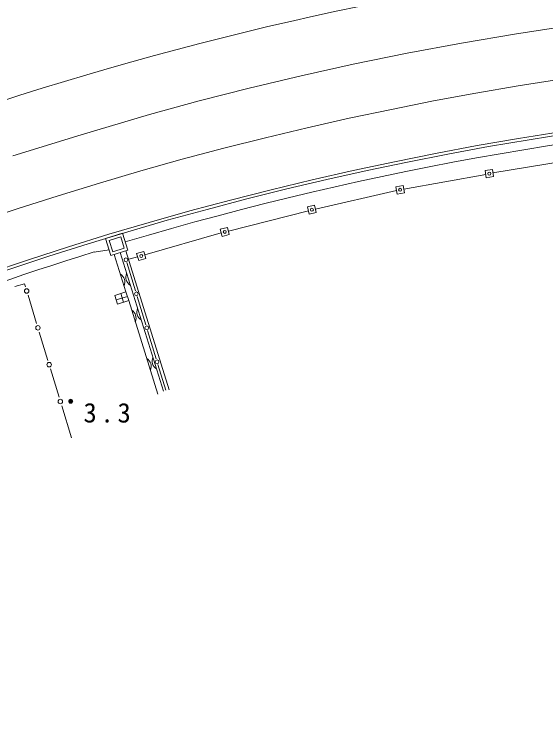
# Model space of a CAD drawing. Units: millimetres, scale not verified. Extents: x 40000 to 680000, y 20000 to 380000.
# Drawn here: x 187216 to 223130, y 264502 to 312542 of the extents above; entities that cross this region are included whole.
import ezdxf

# ---------------------------------------------------------------- set-up
doc = ezdxf.new("R2010")
doc.units = ezdxf.units.MM
doc.header["$LTSCALE"] = 1000
doc.linetypes.add('CHAIN', pattern=[18.5, 12, -1.5, 3.5, -1.5])
for name, color, linetype, lineweight in [('M-BGD', 7, 'Continuous', 13), ('M-BMK', 2, 'CHAIN', 13), ('M-STR-STRC', 7, 'Continuous', 13)]:
    doc.layers.add(name, color=color, linetype=linetype, lineweight=lineweight)
doc.styles.add('ＭＳ ゴシック', font='')
doc.styles.get('ＭＳ ゴシック').set_extended_font_data('MS Gothic')

msp = doc.modelspace()

# ---------------------------------------------------------------- linework, layer by layer
at = {"layer": 'M-BGD'}
for p, q in [((225040, 302731), (219561, 301824)), ((219071, 301721), (213534, 300734)), ((219520, 302068), (219027, 301985)), ((219110, 301492), (219027, 301985)), ((219603, 301575), (219520, 302068)), ((219603, 301575), (219110, 301492)), ((213489, 300982), (212996, 300893)), ((212996, 300893), (213086, 300401)), ((213489, 300982), (213578, 300490)), ((213042, 300643), (207574, 299382)), ((213578, 300490), (213086, 300400)), ((207514, 299644), (207027, 299533)), ((207138, 299045), (207027, 299533)), ((207625, 299156), (207514, 299644)), ((207088, 299264), (201684, 297906)), ((207625, 299156), (207138, 299045)), ((201622, 298148), (201138, 298024)), ((201262, 297539), (201138, 298024)), ((201746, 297663), (201622, 298148)), ((194543, 297755), (193393, 297410)), ((193393, 297410), (193739, 296260)), ((194409, 297506), (193642, 297276)), ((194639, 296740), (194409, 297506)), ((194888, 296606), (194543, 297755)), ((201202, 297772), (196039, 296287)), ((201746, 297663), (201262, 297539)), ((193642, 297276), (193873, 296509)), ((193629, 296624), (192614, 296488)), ((193739, 296260), (194888, 296606)), ((193873, 296509), (194639, 296740)), ((197301, 287084), (194370, 296450)), ((197686, 287192), (194753, 296565)), ((195969, 296530), (195488, 296391)), ((195969, 296530), (196107, 296050)), ((194766, 293797), (193974, 296331)), ((194956, 295998), (195554, 296165)), ((195488, 296391), (195627, 295911)), ((196107, 296050), (195627, 295911)), ((194824, 295774), (195409, 293861)), ((187266, 294161), (187915, 294333)), ((187915, 294333), (187973, 294142)), ((188148, 293568), (188731, 291654)), ((194766, 293797), (194017, 293563)), ((194202, 292972), (194017, 293563)), ((194598, 293096), (194413, 293687)), ((194951, 293207), (194766, 293797)), ((194861, 293493), (194112, 293259)), ((194951, 293207), (194202, 292972)), ((196924, 286894), (194951, 293207)), ((195526, 293478), (196111, 291565)), ((196228, 291183), (196813, 289269)), ((188906, 291080), (189489, 289167)), ((196930, 288887), (197456, 287166)), ((189664, 288593), (190247, 286679)), ((190422, 286105), (191078, 283952))]:
    msp.add_line(p, q, dxfattribs=at)
for centre, radius in [((219315, 301780), 100), ((213287, 300691), 100), ((207326, 299344), 100), ((201442, 297843), 100), ((194765, 295965), 125), ((195798, 296220), 100), ((188060, 293855), 150), ((195467, 293669), 125), ((188818, 291367), 150), ((196169, 291374), 125), ((196871, 289078), 125), ((189576, 288879), 150), ((190334, 286392), 150), ((191030, 286414), 135), ((191028, 286409), 108), ((191028, 286409), 81), ((191030, 286411), 54), ((191030, 286410), 27)]:
    msp.add_circle(centre, radius, dxfattribs=at)
for centre, radius, start, end in [((258034, 84663), 233300, 79.04342, 129.11535), ((258034, 84663), 222548, 78.84439, 126.02087), ((258034, 84663), 222348, 79.80707, 126.01929), ((258034, 84663), 221738, 79.7225, 106.59122), ((258034, 84663), 221698, 107.16281, 123.66302), ((194063, 294459), 627, 336.478, 58.2391), ((195386, 294790), 627, 156.494, 238.2551), ((194822, 292029), 627, 336.478, 58.2391), ((196124, 292431), 627, 156.494, 238.2551), ((195841, 288770), 627, 336.478, 58.2391), ((197159, 289125), 627, 156.494, 238.2551)]:
    msp.add_arc(centre, radius, start, end, dxfattribs=at)
at = {"layer": 'M-BMK'}
for p, q in [((221162, 311224), (224908, 311800)), ((217435, 310591), (221162, 311224)), ((213767, 309907), (217435, 310591)), ((210110, 309164), (213767, 309907)), ((206593, 308389), (210110, 309164)), ((203090, 307556), (206593, 308389)), ((199718, 306694), (203090, 307556)), ((196362, 305773), (199718, 306694)), ((191733, 304407), (196362, 305773)), ((187121, 302983), (191733, 304407))]:
    msp.add_line(p, q, dxfattribs=at)
at = {"layer": 'M-STR-STRC'}
msp.add_arc((258034, 84663), 226049, 78.56436, 126.04819, dxfattribs=at)

# ---------------------------------------------------------------- texts
at = {"layer": 'M-BGD', "insert": (191893, 284958), "char_height": 1320, "attachment_point": 7, "rotation": 359.891, "style": 'ＭＳ ゴシック'}
msp.add_mtext('\\T1.28;3.3', dxfattribs=at)

doc.saveas('drawing.dxf')
